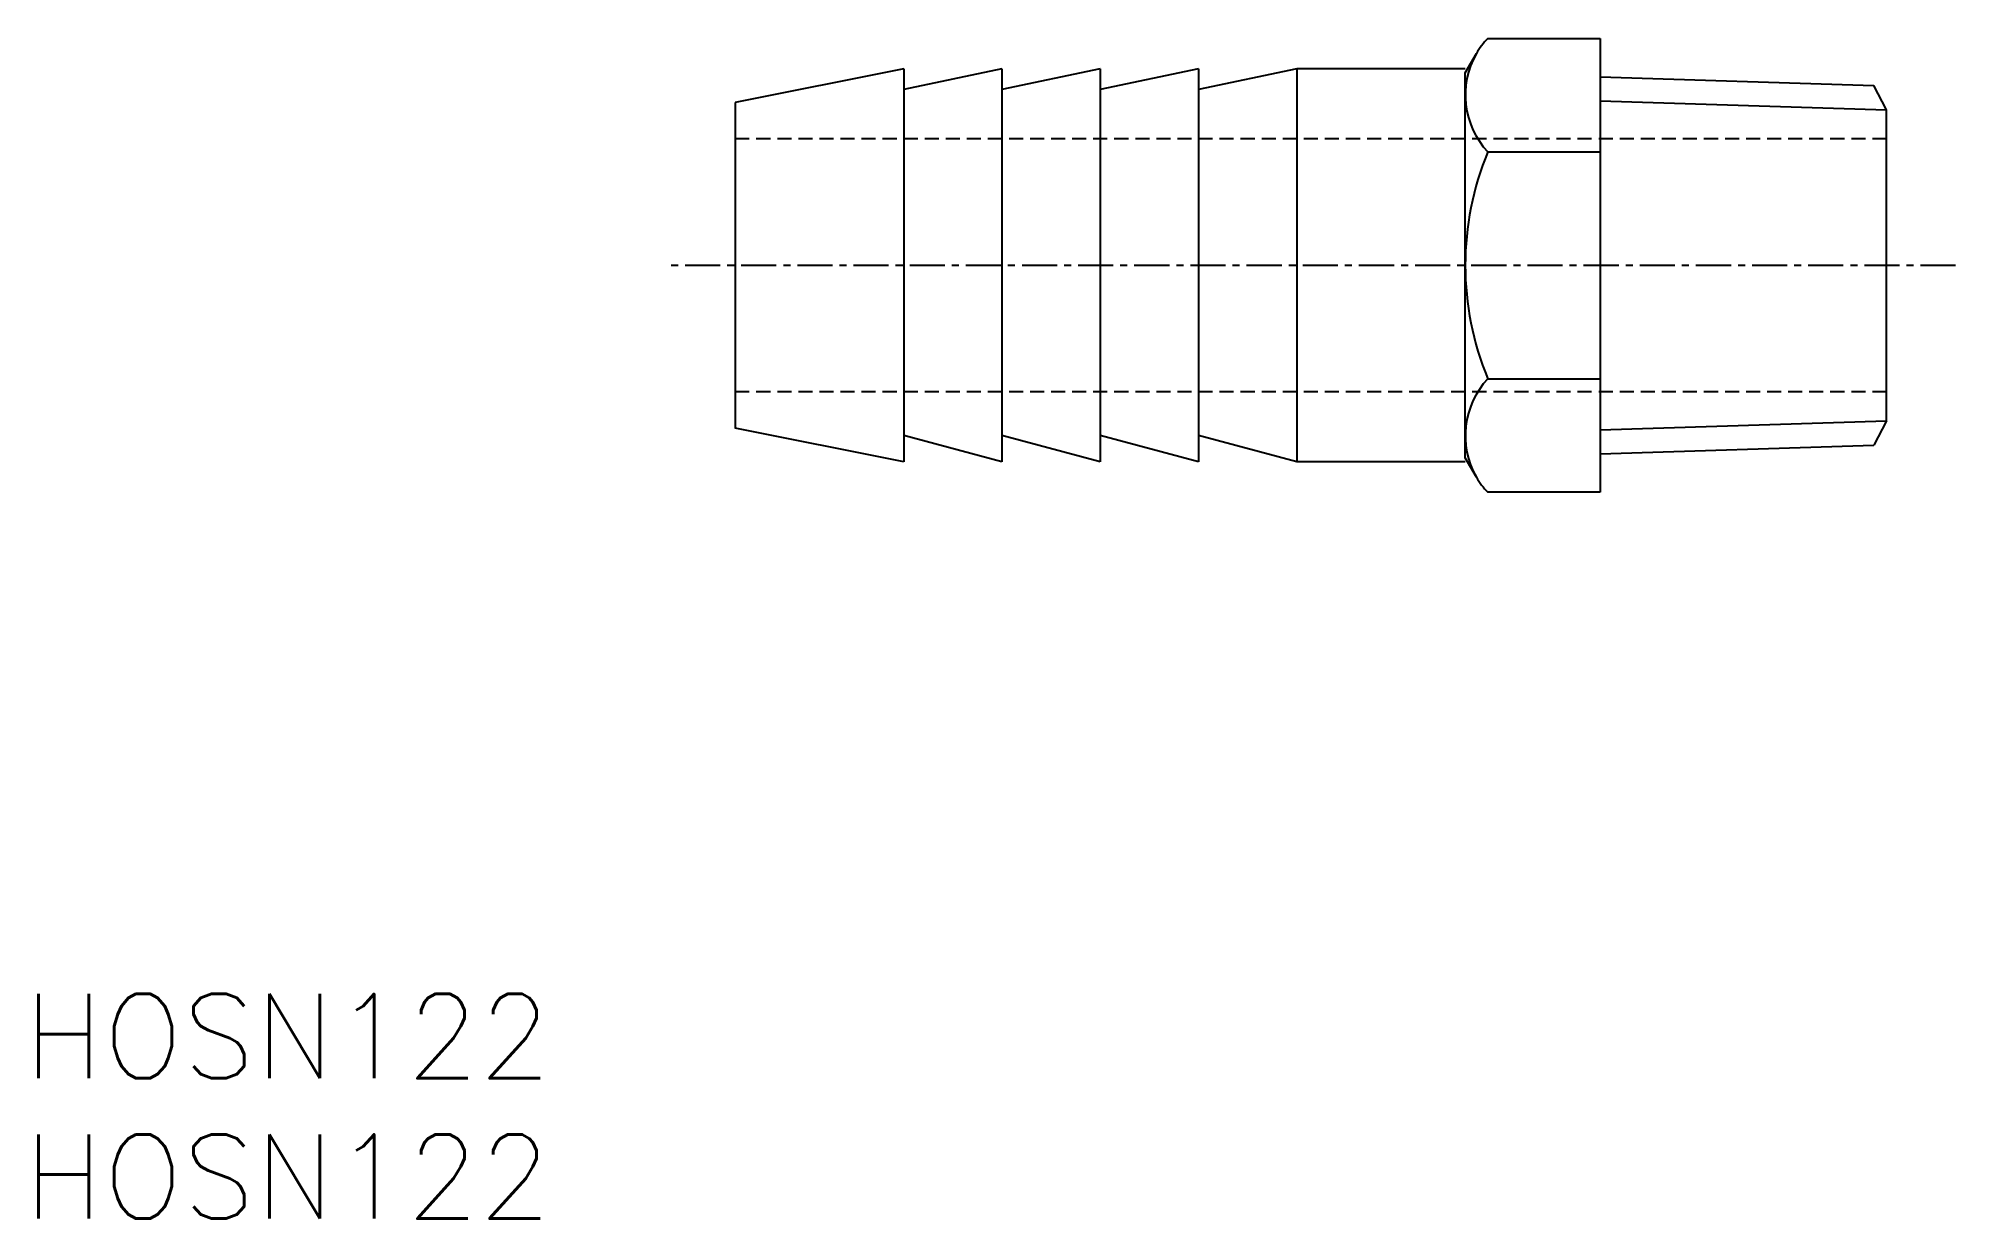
# Model space of a CAD drawing. Extents: x 0.5 to 68.8, y 0 to 42.
import ezdxf

# ---------------------------------------------------------------- set-up
doc = ezdxf.new("R2010")
doc.units = 0
doc.linetypes.add('CENTER', pattern=[2, 1.25, -0.25, 0.25, -0.25])
doc.linetypes.add('DASHED', pattern=[0.75, 0.5, -0.25])
doc.layers.get('0').update_dxf_attribs({"linetype": 'CONTINUOUS'})
doc.layers.add('CENTER', color=1, linetype='CENTER')
doc.styles.get("Standard").update_dxf_attribs({"font": 'txt.shx'})

# ---------------------------------------------------------------- blocks, each defined once
blk = doc.blocks.new('*U4')
at = {"color": 7, "linetype": 'CONTINUOUS'}
blk.add_text('HOSN122', height=3, dxfattribs=at).set_placement((0, 0))
blk = doc.blocks.new('*U5')
at = {"color": 7, "linetype": 'CONTINUOUS'}
blk.add_text('HOSN122', height=3, dxfattribs=at).set_placement((0, 5))

msp = doc.modelspace()

# ---------------------------------------------------------------- linework, layer by layer
for p, q in [((52.133, 42.029), (56.133, 42.029)), ((56.133, 42.029), (56.133, 25.863)), ((51.333, 40.799), (51.728, 41.484)), ((51.333, 27.093), (51.333, 40.799)), ((52.133, 37.987), (56.133, 37.987)), ((52.133, 29.904), (56.133, 29.904)), ((51.728, 26.407), (51.333, 27.093)), ((56.133, 25.863), (52.133, 25.863))]:
    msp.add_line(p, q)
at = {"color": 7, "linetype": 'CONTINUOUS'}
for p, q in [((31.333, 40.946), (25.333, 39.746)), ((31.333, 40.946), (31.333, 26.946)), ((34.833, 40.946), (31.333, 40.205)), ((34.833, 40.946), (34.833, 26.946)), ((38.333, 40.946), (34.833, 40.205)), ((38.333, 40.946), (38.333, 26.946)), ((41.833, 40.946), (38.333, 40.205)), ((45.333, 40.946), (41.833, 40.205)), ((41.833, 40.946), (41.833, 26.946)), ((51.333, 40.946), (45.333, 40.946)), ((45.333, 40.946), (45.333, 26.946)), ((56.133, 40.655), (65.88, 40.351)), ((66.333, 39.48), (65.88, 40.351)), ((25.333, 39.746), (25.333, 28.146)), ((66.333, 28.411), (66.333, 39.48)), ((31.333, 26.946), (25.333, 28.146)), ((66.333, 28.411), (65.88, 27.541)), ((34.833, 26.946), (31.333, 27.887)), ((38.333, 26.946), (34.833, 27.887)), ((41.833, 26.946), (38.333, 27.887)), ((45.333, 26.946), (41.833, 27.887)), ((56.133, 27.236), (65.88, 27.541)), ((51.333, 26.946), (45.333, 26.946))]:
    msp.add_line(p, q, dxfattribs=at)
at = {"color": 3, "linetype": 'CONTINUOUS'}
for p, q in [((56.133, 39.799), (66.333, 39.48)), ((56.133, 28.092), (66.333, 28.411))]:
    msp.add_line(p, q, dxfattribs=at)
at = {"color": 3, "linetype": 'DASHED'}
for p, q in [((66.333, 38.446), (25.333, 38.446)), ((66.333, 29.446), (25.333, 29.446))]:
    msp.add_line(p, q, dxfattribs=at)
for centre, radius, start, end in [((54.285, 40.008), 2.952, 136.80304, 150), ((54.285, 40.008), 2.952, 150, 223.19696), ((61.941, 33.946), 10.608, 157.60625, 202.39375), ((54.285, 27.884), 2.952, 136.80304, 210), ((54.285, 27.884), 2.952, 210, 223.19696)]:
    msp.add_arc(centre, radius, start, end)
at = {"layer": 'CENTER', "color": 1}
msp.add_line((68.796, 33.946), (22.833, 33.946), dxfattribs=at)

# ---------------------------------------------------------------- block references
at = {"color": 7, "linetype": 'CONTINUOUS'}
for name in ['*U5', '*U4']:
    msp.add_blockref(name, (0, 0), dxfattribs=at)

doc.saveas('drawing.dxf')
